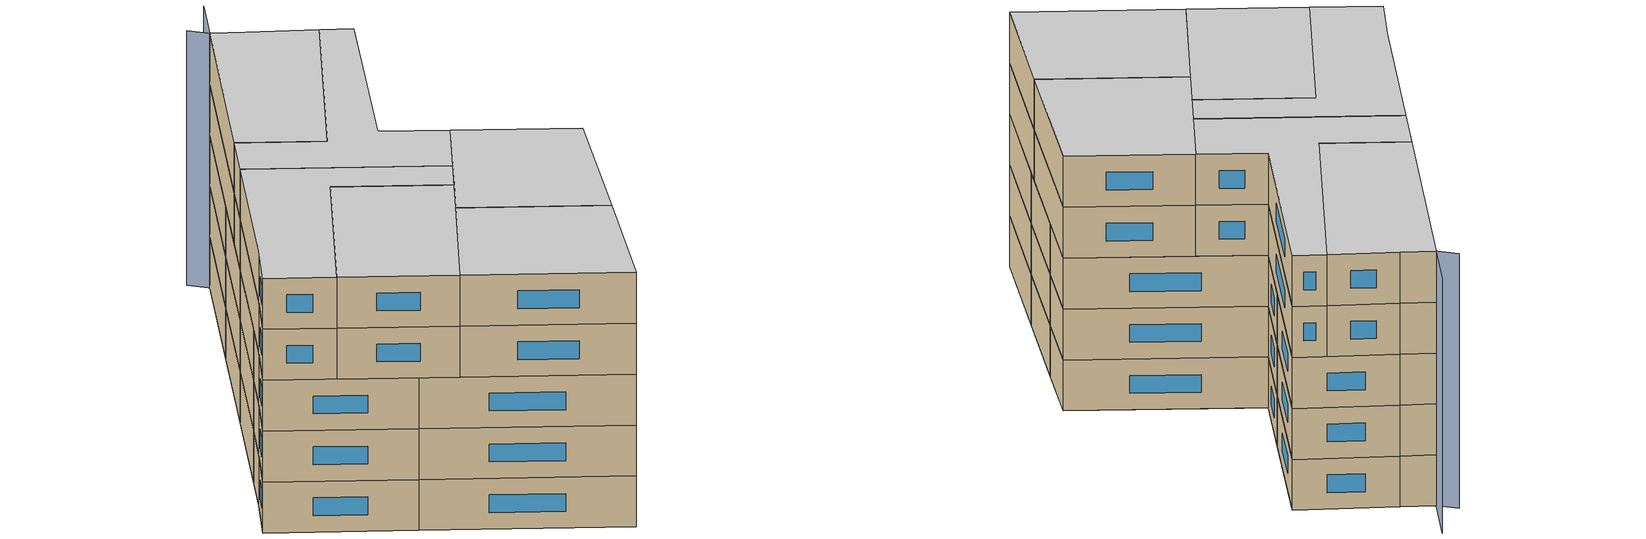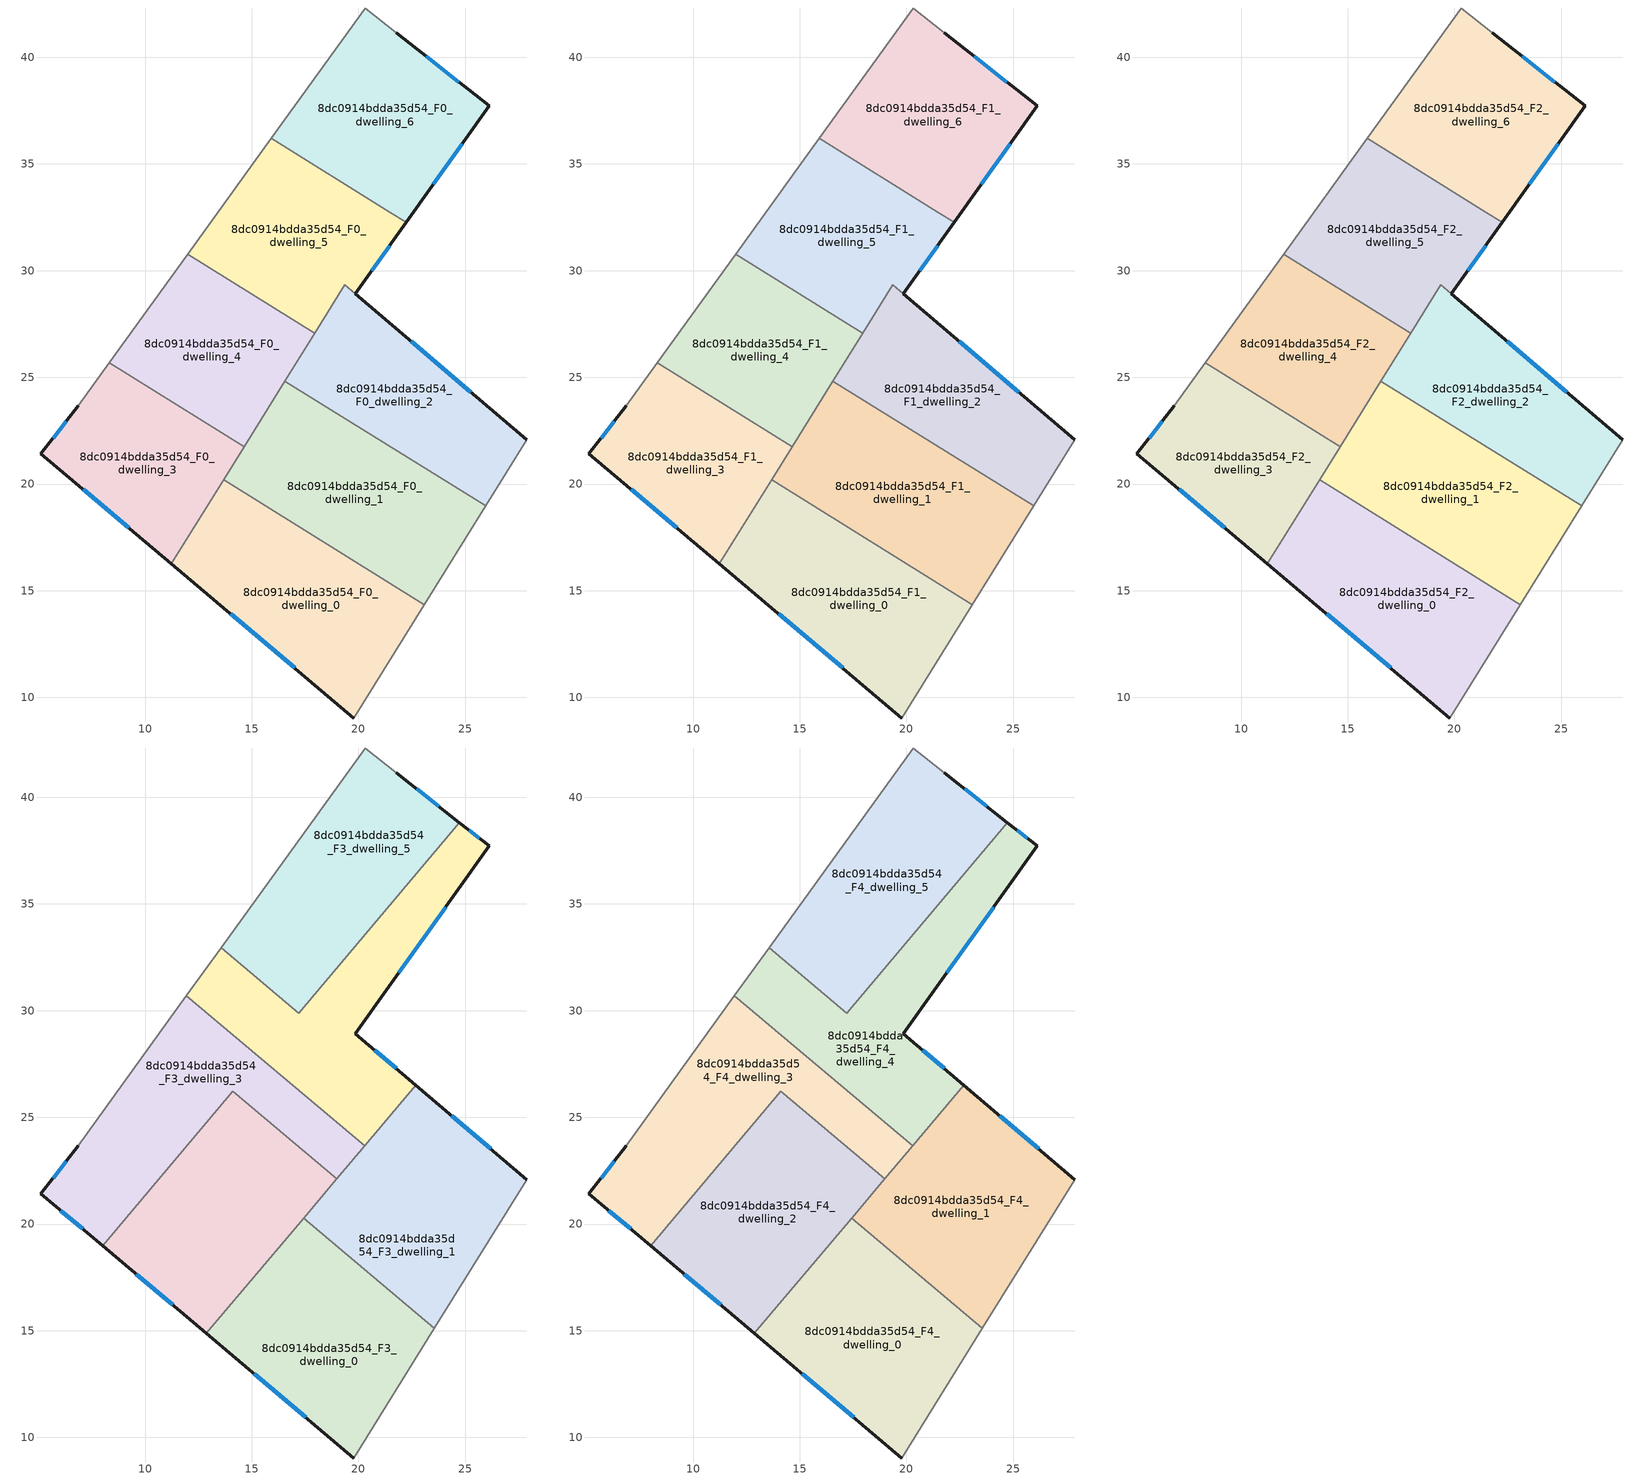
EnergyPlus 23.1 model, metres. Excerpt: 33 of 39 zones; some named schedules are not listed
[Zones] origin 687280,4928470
8dc0914bdda35d54_F0_dwelling_0
 floor ground (EU_floor_Construction): 23.09,14.35 19.79,9.04 11.23,16.26 13.68,20.2 z0
 wall outside (EU_wall_Construction): 11.23,16.26 19.79,9.04 z0:3
 wall to 8dc0914bdda35d54_F0_dwelling_1 (EU_wall_Construction): 23.09,14.35 13.68,20.2 z0:3
 wall adiabatic (EU_wall_Construction): 19.79,9.04 23.09,14.35 z0:3
 wall to 8dc0914bdda35d54_F0_dwelling_3 (EU_wall_Construction): 13.68,20.2 11.23,16.26 z0:3
 window (EU_Window_Construction): 14.02,13.91 17.01,11.39 z0.98:2.02
8dc0914bdda35d54_F0_dwelling_1
 floor ground (EU_floor_Construction): 25.95,18.98 23.09,14.35 13.68,20.2 16.55,24.82 z0
 wall to 8dc0914bdda35d54_F0_dwelling_2 (EU_wall_Construction): 25.95,18.98 16.55,24.82 z0:3
 wall adiabatic (EU_wall_Construction): 23.09,14.35 25.95,18.98 z0:3
 wall to 8dc0914bdda35d54_F0_dwelling_4 (EU_wall_Construction): 16.55,24.82 14.65,21.75 z0:3
 wall to 8dc0914bdda35d54_F0_dwelling_3 (EU_wall_Construction): 14.65,21.75 13.68,20.2 z0:3
8dc0914bdda35d54_F0_dwelling_2
 floor ground (EU_floor_Construction): 27.88,22.08 25.95,18.98 16.55,24.82 19.35,29.34 z0
 wall outside (EU_wall_Construction): 27.88,22.08 19.85,28.91 z0:3
 wall to 8dc0914bdda35d54_F0_dwelling_5 (EU_wall_Construction): 19.85,28.92 19.35,29.34 17.95,27.07 z0:3
 wall adiabatic (EU_wall_Construction): 25.95,18.98 27.88,22.08 z0:3
 wall to 8dc0914bdda35d54_F0_dwelling_4 (EU_wall_Construction): 17.95,27.07 16.55,24.82 z0:3
 window (EU_Window_Construction): 25.27,24.31 22.46,26.69 z0.98:2.02
8dc0914bdda35d54_F0_dwelling_3
 floor ground (EU_floor_Construction): 14.65,21.75 11.23,16.26 5.12,21.43 6.87,23.67 8.32,25.68 z0
 wall outside (EU_wall_Construction): 6.87,23.67 5.12,21.43 11.23,16.26 z0:3
 wall adiabatic (EU_wall_Construction): 8.32,25.68 6.87,23.67 z0:3
 wall to 8dc0914bdda35d54_F0_dwelling_4 (EU_wall_Construction): 14.65,21.75 8.32,25.68 z0:3
 window (EU_Window_Construction): 7.11,19.75 9.25,17.94 / 6.3,22.94 5.69,22.15 z0.98:2.02
8dc0914bdda35d54_F0_dwelling_4
 floor ground (EU_floor_Construction): 17.95,27.07 14.65,21.75 8.32,25.68 11.99,30.77 z0
 wall adiabatic (EU_wall_Construction): 11.99,30.77 8.32,25.68 z0:3
 wall to 8dc0914bdda35d54_F0_dwelling_5 (EU_wall_Construction): 17.95,27.07 11.99,30.77 z0:3
8dc0914bdda35d54_F0_dwelling_5
 floor ground (EU_floor_Construction): 22.23,32.26 19.85,28.92 19.35,29.34 17.95,27.07 11.99,30.77 15.9,36.19 z0
 wall outside (EU_wall_Construction): 19.85,28.92 22.23,32.26 z0:3
 wall adiabatic (EU_wall_Construction): 15.9,36.19 11.99,30.77 z0:3
 wall to 8dc0914bdda35d54_F0_dwelling_6 (EU_wall_Construction): 21.46,32.74 15.9,36.19 / 22.23,32.26 21.47,32.74 z0:3
 window (EU_Window_Construction): 20.62,30 21.46,31.17 z0.98:2.02
8dc0914bdda35d54_F0_dwelling_6
 floor ground (EU_floor_Construction): 21.77,41.16 26.12,37.71 22.23,32.26 15.9,36.19 20.31,42.3 z0
 wall outside (EU_wall_Construction): 22.23,32.26 26.12,37.71 21.77,41.16 z0:3
 wall adiabatic (EU_wall_Construction): 21.77,41.16 20.31,42.3 15.9,36.19 z0:3
 window (EU_Window_Construction): 24.7,38.83 23.18,40.04 / 23.5,34.03 24.86,35.94 z0.98:2.02
8dc0914bdda35d54_F1_dwelling_0
 floor to 8dc0914bdda35d54_F0_dwelling_0 (EU_floor_Construction): 23.09,14.35 19.79,9.04 11.23,16.26 13.68,20.2 z3
 wall outside (EU_wall_Construction): 11.23,16.26 19.79,9.04 z3:6
 wall to 8dc0914bdda35d54_F1_dwelling_1 (EU_wall_Construction): 23.09,14.35 13.68,20.2 z3:6
 wall adiabatic (EU_wall_Construction): 19.79,9.04 23.09,14.35 z3:6
 wall to 8dc0914bdda35d54_F1_dwelling_3 (EU_wall_Construction): 13.68,20.2 11.23,16.26 z3:6
 window (EU_Window_Construction): 14.02,13.91 17.01,11.39 z3.98:5.02
8dc0914bdda35d54_F1_dwelling_1
 floor to 8dc0914bdda35d54_F0_dwelling_1 (EU_floor_Construction): 25.95,18.98 23.09,14.35 13.68,20.2 16.55,24.82 z3
 wall to 8dc0914bdda35d54_F1_dwelling_2 (EU_wall_Construction): 25.95,18.98 16.55,24.82 z3:6
 wall adiabatic (EU_wall_Construction): 23.09,14.35 25.95,18.98 z3:6
 wall to 8dc0914bdda35d54_F1_dwelling_4 (EU_wall_Construction): 16.55,24.82 14.65,21.75 z3:6
 wall to 8dc0914bdda35d54_F1_dwelling_3 (EU_wall_Construction): 14.65,21.75 13.68,20.2 z3:6
8dc0914bdda35d54_F1_dwelling_2
 floor to 8dc0914bdda35d54_F0_dwelling_2 (EU_floor_Construction): 27.88,22.08 25.95,18.98 16.55,24.82 19.35,29.34 z3
 wall outside (EU_wall_Construction): 27.88,22.08 19.85,28.91 z3:6
 wall to 8dc0914bdda35d54_F1_dwelling_5 (EU_wall_Construction): 19.85,28.92 19.35,29.34 17.95,27.07 z3:6
 wall adiabatic (EU_wall_Construction): 25.95,18.98 27.88,22.08 z3:6
 wall to 8dc0914bdda35d54_F1_dwelling_4 (EU_wall_Construction): 17.95,27.07 16.55,24.82 z3:6
 window (EU_Window_Construction): 25.27,24.31 22.46,26.69 z3.98:5.02
8dc0914bdda35d54_F1_dwelling_3
 floor to 8dc0914bdda35d54_F0_dwelling_3 (EU_floor_Construction): 14.65,21.75 11.23,16.26 5.12,21.43 6.87,23.67 8.32,25.68 z3
 wall outside (EU_wall_Construction): 6.87,23.67 5.12,21.43 11.23,16.26 z3:6
 wall adiabatic (EU_wall_Construction): 8.32,25.68 6.87,23.67 z3:6
 wall to 8dc0914bdda35d54_F1_dwelling_4 (EU_wall_Construction): 14.65,21.75 8.32,25.68 z3:6
 window (EU_Window_Construction): 7.11,19.75 9.25,17.94 / 6.3,22.94 5.69,22.15 z3.98:5.02
8dc0914bdda35d54_F1_dwelling_4
 floor to 8dc0914bdda35d54_F0_dwelling_4 (EU_floor_Construction): 17.95,27.07 14.65,21.75 8.32,25.68 11.99,30.77 z3
 wall adiabatic (EU_wall_Construction): 11.99,30.77 8.32,25.68 z3:6
 wall to 8dc0914bdda35d54_F1_dwelling_5 (EU_wall_Construction): 17.95,27.07 11.99,30.77 z3:6
8dc0914bdda35d54_F1_dwelling_5
 floor to 8dc0914bdda35d54_F0_dwelling_5 (EU_floor_Construction): 22.23,32.26 19.85,28.92 19.35,29.34 17.95,27.07 11.99,30.77 15.9,36.19 z3
 wall outside (EU_wall_Construction): 19.85,28.92 22.23,32.26 z3:6
 wall adiabatic (EU_wall_Construction): 15.9,36.19 11.99,30.77 z3:6
 wall to 8dc0914bdda35d54_F1_dwelling_6 (EU_wall_Construction): 21.46,32.74 15.9,36.19 / 22.23,32.26 21.47,32.74 z3:6
 window (EU_Window_Construction): 20.62,30 21.46,31.17 z3.98:5.02
8dc0914bdda35d54_F1_dwelling_6
 floor to 8dc0914bdda35d54_F0_dwelling_6 (EU_floor_Construction): 21.77,41.16 26.12,37.71 22.23,32.26 15.9,36.19 20.31,42.3 z3
 wall outside (EU_wall_Construction): 22.23,32.26 26.12,37.71 21.77,41.16 z3:6
 wall adiabatic (EU_wall_Construction): 21.77,41.16 20.31,42.3 15.9,36.19 z3:6
 window (EU_Window_Construction): 24.7,38.83 23.18,40.04 / 23.5,34.03 24.86,35.94 z3.98:5.02
8dc0914bdda35d54_F2_dwelling_0
 floor to 8dc0914bdda35d54_F1_dwelling_0 (EU_floor_Construction): 23.09,14.35 19.79,9.04 11.23,16.26 13.68,20.2 z6
 wall outside (EU_wall_Construction): 11.23,16.26 19.79,9.04 z6:9
 wall to 8dc0914bdda35d54_F2_dwelling_1 (EU_wall_Construction): 23.09,14.35 13.68,20.2 z6:9
 wall adiabatic (EU_wall_Construction): 19.79,9.04 23.09,14.35 z6:9
 wall to 8dc0914bdda35d54_F2_dwelling_3 (EU_wall_Construction): 13.68,20.2 11.23,16.26 z6:9
 window (EU_Window_Construction): 14.02,13.91 17.01,11.39 z6.98:8.02
 ceiling adiabatic (EU_roof_Construction): 19.79,9.04 23.09,14.35 16.1,18.69 12.88,14.87 z9; 12.88,14.87 16.1,18.69 13.68,20.2 11.23,16.26 z9
8dc0914bdda35d54_F2_dwelling_1
 floor to 8dc0914bdda35d54_F1_dwelling_1 (EU_floor_Construction): 25.95,18.98 23.09,14.35 13.68,20.2 16.55,24.82 z6
 wall to 8dc0914bdda35d54_F2_dwelling_2 (EU_wall_Construction): 25.95,18.98 16.55,24.82 z6:9
 wall adiabatic (EU_wall_Construction): 23.09,14.35 25.95,18.98 z6:9
 wall to 8dc0914bdda35d54_F2_dwelling_4 (EU_wall_Construction): 16.55,24.82 14.65,21.75 z6:9
 wall to 8dc0914bdda35d54_F2_dwelling_3 (EU_wall_Construction): 14.65,21.75 13.68,20.2 z6:9
 ceiling adiabatic (EU_roof_Construction): 16.1,18.69 18.98,22.12 16.29,24.39 13.68,20.2 z9
8dc0914bdda35d54_F2_dwelling_2
 floor to 8dc0914bdda35d54_F1_dwelling_2 (EU_floor_Construction): 27.88,22.08 25.95,18.98 16.55,24.82 19.35,29.34 z6
 wall outside (EU_wall_Construction): 27.88,22.08 19.85,28.91 z6:9
 wall to 8dc0914bdda35d54_F2_dwelling_5 (EU_wall_Construction): 19.85,28.92 19.35,29.34 17.95,27.07 z6:9
 wall adiabatic (EU_wall_Construction): 25.95,18.98 27.88,22.08 z6:9
 wall to 8dc0914bdda35d54_F2_dwelling_4 (EU_wall_Construction): 17.95,27.07 16.55,24.82 z6:9
 window (EU_Window_Construction): 25.27,24.31 22.46,26.69 z6.98:8.02
 ceiling adiabatic (EU_roof_Construction): 20.29,23.66 17.36,26.13 16.55,24.82 19.64,22.9 22.68,26.5 z9
8dc0914bdda35d54_F2_dwelling_3
 floor to 8dc0914bdda35d54_F1_dwelling_3 (EU_floor_Construction): 14.65,21.75 11.23,16.26 5.12,21.43 6.87,23.67 8.32,25.68 z6
 wall outside (EU_wall_Construction): 6.87,23.67 5.12,21.43 11.23,16.26 z6:9
 wall adiabatic (EU_wall_Construction): 8.32,25.68 6.87,23.67 z6:9
 wall to 8dc0914bdda35d54_F2_dwelling_4 (EU_wall_Construction): 14.65,21.75 8.32,25.68 z6:9
 window (EU_Window_Construction): 7.11,19.75 9.25,17.94 / 6.3,22.94 5.69,22.15 z6.98:8.02
8dc0914bdda35d54_F2_dwelling_4
 floor to 8dc0914bdda35d54_F1_dwelling_4 (EU_floor_Construction): 17.95,27.07 14.65,21.75 8.32,25.68 11.99,30.77 z6
 wall adiabatic (EU_wall_Construction): 11.99,30.77 8.32,25.68 z6:9
 wall to 8dc0914bdda35d54_F2_dwelling_5 (EU_wall_Construction): 17.95,27.07 11.99,30.77 z6:9
8dc0914bdda35d54_F2_dwelling_5
 floor to 8dc0914bdda35d54_F1_dwelling_5 (EU_floor_Construction): 22.23,32.26 19.85,28.92 19.35,29.34 17.95,27.07 11.99,30.77 15.9,36.19 z6
 wall outside (EU_wall_Construction): 19.85,28.92 22.23,32.26 z6:9
 wall adiabatic (EU_wall_Construction): 15.9,36.19 11.99,30.77 z6:9
 wall to 8dc0914bdda35d54_F2_dwelling_6 (EU_wall_Construction): 21.46,32.74 15.9,36.19 / 22.23,32.26 21.47,32.74 z6:9
 window (EU_Window_Construction): 20.62,30 21.46,31.17 z6.98:8.02
8dc0914bdda35d54_F2_dwelling_6
 floor to 8dc0914bdda35d54_F1_dwelling_6 (EU_floor_Construction): 21.77,41.16 26.12,37.71 22.23,32.26 15.9,36.19 20.31,42.3 z6
 wall outside (EU_wall_Construction): 22.23,32.26 26.12,37.71 21.77,41.16 z6:9
 wall adiabatic (EU_wall_Construction): 21.77,41.16 20.31,42.3 15.9,36.19 z6:9
 window (EU_Window_Construction): 24.7,38.83 23.18,40.04 / 23.5,34.03 24.86,35.94 z6.98:8.02
8dc0914bdda35d54_F3_dwelling_0
 floor to 8dc0914bdda35d54_F2_dwelling_1 (EU_floor_Construction): 23.56,15.11 23.09,14.35 16.1,18.69 17.43,20.28 z9
 floor adiabatic (EU_floor_Construction): 23.56,15.11 19.79,9.04 12.88,14.87 16.1,18.69 23.09,14.35 z9
 wall outside (EU_wall_Construction): 12.88,14.87 19.79,9.04 z9:12
 wall to 8dc0914bdda35d54_F3_dwelling_1 (EU_wall_Construction): 23.56,15.11 17.43,20.28 z9:12
 wall adiabatic (EU_wall_Construction): 19.79,9.04 23.56,15.11 z9:12
 wall to 8dc0914bdda35d54_F3_dwelling_2 (EU_wall_Construction): 17.43,20.28 12.88,14.87 z9:12
 window (EU_Window_Construction): 15.12,12.98 17.54,10.93 z9.98:11.02
8dc0914bdda35d54_F3_dwelling_1
 floor to 8dc0914bdda35d54_F2_dwelling_1 (EU_floor_Construction): 25.95,18.98 23.56,15.11 17.43,20.28 19.64,22.9 z9
 floor to 8dc0914bdda35d54_F2_dwelling_2 (EU_floor_Construction): 27.88,22.08 25.95,18.98 19.64,22.9 22.68,26.5 z9
 wall outside (EU_wall_Construction): 27.88,22.08 22.68,26.5 z9:12
 wall adiabatic (EU_wall_Construction): 23.56,15.11 27.88,22.08 z9:12
 wall to 8dc0914bdda35d54_F3_dwelling_4 (EU_wall_Construction): 22.68,26.5 20.29,23.66 z9:12
 wall to 8dc0914bdda35d54_F3_dwelling_3 (EU_wall_Construction): 20.29,23.66 18.98,22.12 z9:12
 wall to 8dc0914bdda35d54_F3_dwelling_2 (EU_wall_Construction): 18.98,22.12 17.43,20.28 z9:12
 window (EU_Window_Construction): 26.19,23.52 24.37,25.07 z9.98:11.02
8dc0914bdda35d54_F3_dwelling_2
 floor to 8dc0914bdda35d54_F2_dwelling_3 (EU_floor_Construction): 14.65,21.75 11.23,16.26 8.02,18.98 11.83,23.51 z9
 floor to 8dc0914bdda35d54_F2_dwelling_4 (EU_floor_Construction): 16.28,24.39 14.65,21.75 11.83,23.51 14.12,26.22 z9
 floor adiabatic (EU_floor_Construction): 18.98,22.12 12.88,14.87 8.02,18.98 11.23,16.26 16.28,24.39 z9
 wall outside (EU_wall_Construction): 8.01,18.98 12.88,14.87 z9:12
 wall to 8dc0914bdda35d54_F3_dwelling_3 (EU_wall_Construction): 18.98,22.12 14.12,26.22 8.01,18.98 z9:12
 window (EU_Window_Construction): 9.59,17.65 11.29,16.21 z9.98:11.02
8dc0914bdda35d54_F3_dwelling_3
 floor to 8dc0914bdda35d54_F2_dwelling_4 (EU_floor_Construction): 17.36,26.13 16.28,24.39 14.12,26.22 11.83,23.51 8.32,25.68 11.94,30.7 z9
 floor to 8dc0914bdda35d54_F2_dwelling_1 (EU_floor_Construction): 19.64,22.9 18.98,22.12 16.29,24.39 16.55,24.82 z9
 floor to 8dc0914bdda35d54_F2_dwelling_3 (EU_floor_Construction): 11.83,23.51 8.01,18.98 5.12,21.43 6.87,23.67 8.32,25.68 z9
 floor adiabatic (EU_floor_Construction): 20.29,23.66 19.64,22.9 16.55,24.82 17.36,26.13 z9
 wall outside (EU_wall_Construction): 6.87,23.67 5.12,21.43 8.01,18.98 z9:12
 wall adiabatic (EU_wall_Construction): 11.94,30.7 6.87,23.67 z9:12
 wall to 8dc0914bdda35d54_F3_dwelling_4 (EU_wall_Construction): 20.29,23.66 11.94,30.7 z9:12
 window (EU_Window_Construction): 6.06,20.63 7.07,19.78 / 6.3,22.94 5.69,22.15 z9.98:11.02
8dc0914bdda35d54_F3_dwelling_4
 floor to 8dc0914bdda35d54_F2_dwelling_5 (EU_floor_Construction): 22.23,32.26 19.85,28.92 19.35,29.34 17.95,27.07 11.99,30.77 13.56,32.95 17.2,29.88 20.25,33.49 z9
 floor to 8dc0914bdda35d54_F2_dwelling_4 (EU_floor_Construction): 17.95,27.07 17.36,26.13 11.94,30.7 11.99,30.77 z9
 floor to 8dc0914bdda35d54_F2_dwelling_6 (EU_floor_Construction): 26.12,37.71 22.23,32.26 20.25,33.49 24.73,38.81 z9
 floor to 8dc0914bdda35d54_F2_dwelling_2 (EU_floor_Construction): 22.68,26.5 20.29,23.66 17.36,26.13 19.35,29.34 z9
 wall outside (EU_wall_Construction): 22.68,26.5 19.85,28.92 26.12,37.71 24.73,38.81 z9:12
 wall adiabatic (EU_wall_Construction): 13.56,32.95 11.94,30.7 z9:12
 wall to 8dc0914bdda35d54_F3_dwelling_5 (EU_wall_Construction): 24.73,38.81 17.2,29.88 13.56,32.95 z9:12
 window (EU_Window_Construction): 21.76,27.29 20.77,28.13 / 25.67,38.07 25.18,38.45 / 21.89,31.78 24.08,34.85 z9.98:11.02
8dc0914bdda35d54_F3_dwelling_5
 floor to 8dc0914bdda35d54_F2_dwelling_5 (EU_floor_Construction): 20.25,33.49 17.2,29.88 13.56,32.95 15.9,36.19 z9
 floor to 8dc0914bdda35d54_F2_dwelling_6 (EU_floor_Construction): 21.77,41.16 24.73,38.81 20.25,33.49 15.9,36.19 20.31,42.3 z9
 wall outside (EU_wall_Construction): 24.73,38.81 21.77,41.16 z9:12
 wall adiabatic (EU_wall_Construction): 21.77,41.16 20.31,42.3 13.56,32.95 z9:12
 window (EU_Window_Construction): 23.77,39.57 22.73,40.39 z9.98:11.02
8dc0914bdda35d54_F4_dwelling_0
 floor to 8dc0914bdda35d54_F3_dwelling_0 (EU_floor_Construction): 23.56,15.11 19.79,9.04 12.88,14.87 17.43,20.28 z12
 wall outside (EU_wall_Construction): 12.88,14.87 19.79,9.04 z12:15
 wall to 8dc0914bdda35d54_F4_dwelling_1 (EU_wall_Construction): 23.56,15.11 17.43,20.28 z12:15
 wall adiabatic (EU_wall_Construction): 19.79,9.04 23.56,15.11 z12:15
 wall to 8dc0914bdda35d54_F4_dwelling_2 (EU_wall_Construction): 17.43,20.28 12.88,14.87 z12:15
 window (EU_Window_Construction): 15.12,12.98 17.54,10.93 z12.98:14.02
 ceiling to 8dc0914bdda35d54_F5_dwelling_0 (EU_floor_Construction): 19.79,9.04 23.56,15.11 17.43,20.28 12.88,14.87 z15
8dc0914bdda35d54_F4_dwelling_1
 floor to 8dc0914bdda35d54_F3_dwelling_1 (EU_floor_Construction): 27.88,22.08 23.56,15.11 17.43,20.28 22.68,26.5 z12
 wall outside (EU_wall_Construction): 27.88,22.08 22.68,26.5 z12:15
 wall adiabatic (EU_wall_Construction): 23.56,15.11 27.88,22.08 z12:15
 wall to 8dc0914bdda35d54_F4_dwelling_4 (EU_wall_Construction): 22.68,26.5 20.29,23.66 z12:15
 wall to 8dc0914bdda35d54_F4_dwelling_3 (EU_wall_Construction): 20.29,23.66 18.98,22.12 z12:15
 wall to 8dc0914bdda35d54_F4_dwelling_2 (EU_wall_Construction): 18.98,22.12 17.43,20.28 z12:15
 window (EU_Window_Construction): 26.19,23.52 24.37,25.07 z12.98:14.02
 ceiling to 8dc0914bdda35d54_F5_dwelling_1 (EU_floor_Construction): 23.56,15.11 27.88,22.08 22.68,26.5 17.43,20.28 z15
8dc0914bdda35d54_F4_dwelling_2
 floor to 8dc0914bdda35d54_F3_dwelling_2 (EU_floor_Construction): 18.98,22.12 12.88,14.87 8.01,18.98 14.12,26.22 z12
 wall outside (EU_wall_Construction): 8.01,18.98 12.88,14.87 z12:15
 wall to 8dc0914bdda35d54_F4_dwelling_3 (EU_wall_Construction): 18.98,22.12 14.12,26.22 8.01,18.98 z12:15
 window (EU_Window_Construction): 9.59,17.65 11.29,16.21 z12.98:14.02
 ceiling to 8dc0914bdda35d54_F5_dwelling_2 (EU_floor_Construction): 12.88,14.87 18.98,22.12 14.12,26.22 8.01,18.98 z15
8dc0914bdda35d54_F4_dwelling_3
 floor to 8dc0914bdda35d54_F3_dwelling_3 (EU_floor_Construction): 20.29,23.66 18.98,22.12 14.12,26.22 8.01,18.98 5.12,21.43 6.87,23.67 11.94,30.7 z12
 wall outside (EU_wall_Construction): 6.87,23.67 5.12,21.43 8.01,18.98 z12:15
 wall adiabatic (EU_wall_Construction): 11.94,30.7 6.87,23.67 z12:15
 wall to 8dc0914bdda35d54_F4_dwelling_4 (EU_wall_Construction): 20.29,23.66 11.94,30.7 z12:15
 window (EU_Window_Construction): 6.06,20.63 7.07,19.78 / 6.3,22.94 5.69,22.15 z12.98:14.02
 ceiling to 8dc0914bdda35d54_F5_dwelling_3 (EU_floor_Construction): 18.98,22.12 20.29,23.66 11.94,30.7 6.87,23.67 5.12,21.43 8.01,18.98 14.12,26.22 z15
8dc0914bdda35d54_F4_dwelling_4
 floor to 8dc0914bdda35d54_F3_dwelling_4 (EU_floor_Construction): 26.12,37.71 19.85,28.92 22.68,26.5 20.29,23.66 11.94,30.7 13.56,32.95 17.2,29.88 24.73,38.81 z12
 wall outside (EU_wall_Construction): 22.68,26.5 19.85,28.92 26.12,37.71 24.73,38.81 z12:15
 wall adiabatic (EU_wall_Construction): 13.56,32.95 11.94,30.7 z12:15
 wall to 8dc0914bdda35d54_F4_dwelling_5 (EU_wall_Construction): 24.73,38.81 17.2,29.88 13.56,32.95 z12:15
 window (EU_Window_Construction): 21.76,27.29 20.77,28.13 / 25.67,38.07 25.18,38.45 / 21.89,31.78 24.08,34.85 z12.98:14.02
 ceiling to 8dc0914bdda35d54_F5_dwelling_4 (EU_floor_Construction): 22.68,26.5 19.85,28.92 26.12,37.71 24.73,38.81 17.2,29.88 13.56,32.95 11.94,30.7 20.29,23.66 z15
8dc0914bdda35d54_F4_dwelling_5
 floor to 8dc0914bdda35d54_F3_dwelling_5 (EU_floor_Construction): 21.77,41.16 24.73,38.81 17.2,29.88 13.56,32.95 20.31,42.3 z12
 wall outside (EU_wall_Construction): 24.73,38.81 21.77,41.16 z12:15
 wall adiabatic (EU_wall_Construction): 21.77,41.16 20.31,42.3 13.56,32.95 z12:15
 window (EU_Window_Construction): 23.77,39.57 22.73,40.39 z12.98:14.02
 ceiling to 8dc0914bdda35d54_F5_dwelling_5 (EU_floor_Construction): 17.2,29.88 24.73,38.81 21.77,41.16 20.31,42.3 13.56,32.95 z15
shading: 21.99,44.64 6.87,23.66 / 21.33,40.85 19.61,43.3 z0:15
[Building]
EU S2 Campaign: North Axis=0; Terrain=City; Solar Distribution=FullExterior
[Site:Location]
Bologna: Latitude=44.5; Longitude=11.25; Time Zone=1; Elevation=37
[SizingPeriod:WeatherFileDays]
AnnualSizingPeriod: Begin Month=1; Begin Day of Month=1; End Month=12; End Day of Month=31; Day of Week for Start Day=Monday; Use Weather File Daylight Saving Period=No; Use Weather File Rain and Snow Indicators=No
[MATERIAL]
EU_InternalMass_Material: Roughness=MediumRough; Thickness=0.1; Conductivity=1; Density=1800; Specific Heat=900; Thermal Absorptance=0.9; Solar Absorptance=0.7; Visible Absorptance=0.7
[MATERIAL:NOMASS] Roughness=MediumRough; Thermal Absorptance=0.9; Solar Absorptance=0.7; Visible Absorptance=0.7
Name | Thermal Resistance
EU_wall_NoMass | 0.905828
EU_roof_NoMass | 0.37593
EU_floor_NoMass | 0.67114
[WINDOWMATERIAL:SIMPLEGLAZINGSYSTEM]
EU_Window_SimpleGlazing: UFactor=4.52486; Solar Heat Gain Coefficient=0.85; Visible Transmittance=0.85
[CONSTRUCTION]
EU_wall_Construction: EU_wall_NoMass
EU_roof_Construction: EU_roof_NoMass
EU_floor_Construction: EU_floor_NoMass
EU_Window_Construction: EU_Window_SimpleGlazing
EU_InternalMass_Construction: EU_InternalMass_Material
[ZONE] Type=1; Multiplier=1; Ceiling Height=autocalculate; Floor Area=autocalculate; Part of Total Floor Area=Yes
Name | Volume
8dc0914bdda35d54_F0_dwelling_0; 8dc0914bdda35d54_F1_dwelling_0; 8dc0914bdda35d54_F2_dwelling_0 | 180.888
8dc0914bdda35d54_F3_dwelling_0; 8dc0914bdda35d54_F4_dwelling_0 | 180.907
8dc0914bdda35d54_F0_dwelling_1; 8dc0914bdda35d54_F1_dwelling_1; 8dc0914bdda35d54_F2_dwelling_1 | 180.892
8dc0914bdda35d54_F3_dwelling_1; 8dc0914bdda35d54_F4_dwelling_1 | 180.902
8dc0914bdda35d54_F0_dwelling_2; 8dc0914bdda35d54_F1_dwelling_2; 8dc0914bdda35d54_F2_dwelling_2 | 148.801
8dc0914bdda35d54_F3_dwelling_2; 8dc0914bdda35d54_F4_dwelling_2 | 180.906
8dc0914bdda35d54_F0_dwelling_3; 8dc0914bdda35d54_F1_dwelling_3; 8dc0914bdda35d54_F2_dwelling_3 | 135.658
8dc0914bdda35d54_F3_dwelling_3; 8dc0914bdda35d54_F4_dwelling_3 | 180.905
8dc0914bdda35d54_F0_dwelling_4; 8dc0914bdda35d54_F1_dwelling_4; 8dc0914bdda35d54_F2_dwelling_4 | 135.686
8dc0914bdda35d54_F3_dwelling_4; 8dc0914bdda35d54_F4_dwelling_4 | 180.884
8dc0914bdda35d54_F0_dwelling_5; 8dc0914bdda35d54_F1_dwelling_5; 8dc0914bdda35d54_F2_dwelling_5 | 145.098
8dc0914bdda35d54_F3_dwelling_5; 8dc0914bdda35d54_F4_dwelling_5 | 180.913
8dc0914bdda35d54_F0_dwelling_6; 8dc0914bdda35d54_F1_dwelling_6; 8dc0914bdda35d54_F2_dwelling_6 | 158.351
[INTERNALMASS] Construction=EU_InternalMass_Construction
Name | Zone or ZoneList | Surface Area
8dc0914bdda35d54_F0_dwelling_0_EU_InternalMass | 8dc0914bdda35d54_F0_dwelling_0 | 60.2958
8dc0914bdda35d54_F0_dwelling_1_EU_InternalMass | 8dc0914bdda35d54_F0_dwelling_1 | 60.2976
8dc0914bdda35d54_F0_dwelling_2_EU_InternalMass | 8dc0914bdda35d54_F0_dwelling_2 | 49.6038
8dc0914bdda35d54_F0_dwelling_3_EU_InternalMass | 8dc0914bdda35d54_F0_dwelling_3 | 45.2195
8dc0914bdda35d54_F0_dwelling_4_EU_InternalMass | 8dc0914bdda35d54_F0_dwelling_4 | 45.2286
8dc0914bdda35d54_F0_dwelling_5_EU_InternalMass | 8dc0914bdda35d54_F0_dwelling_5 | 48.3676
8dc0914bdda35d54_F0_dwelling_6_EU_InternalMass | 8dc0914bdda35d54_F0_dwelling_6 | 52.7814
8dc0914bdda35d54_F1_dwelling_0_EU_InternalMass | 8dc0914bdda35d54_F1_dwelling_0 | 60.2958
8dc0914bdda35d54_F1_dwelling_1_EU_InternalMass | 8dc0914bdda35d54_F1_dwelling_1 | 60.2976
8dc0914bdda35d54_F1_dwelling_2_EU_InternalMass | 8dc0914bdda35d54_F1_dwelling_2 | 49.6038
8dc0914bdda35d54_F1_dwelling_3_EU_InternalMass | 8dc0914bdda35d54_F1_dwelling_3 | 45.2195
8dc0914bdda35d54_F1_dwelling_4_EU_InternalMass | 8dc0914bdda35d54_F1_dwelling_4 | 45.2286
8dc0914bdda35d54_F1_dwelling_5_EU_InternalMass | 8dc0914bdda35d54_F1_dwelling_5 | 48.3676
8dc0914bdda35d54_F1_dwelling_6_EU_InternalMass | 8dc0914bdda35d54_F1_dwelling_6 | 52.7814
8dc0914bdda35d54_F2_dwelling_0_EU_InternalMass | 8dc0914bdda35d54_F2_dwelling_0 | 60.2958
8dc0914bdda35d54_F2_dwelling_1_EU_InternalMass | 8dc0914bdda35d54_F2_dwelling_1 | 60.2976
8dc0914bdda35d54_F2_dwelling_2_EU_InternalMass | 8dc0914bdda35d54_F2_dwelling_2 | 49.6038
8dc0914bdda35d54_F2_dwelling_3_EU_InternalMass | 8dc0914bdda35d54_F2_dwelling_3 | 45.2195
8dc0914bdda35d54_F2_dwelling_4_EU_InternalMass | 8dc0914bdda35d54_F2_dwelling_4 | 45.2286
8dc0914bdda35d54_F2_dwelling_5_EU_InternalMass | 8dc0914bdda35d54_F2_dwelling_5 | 48.3676
8dc0914bdda35d54_F2_dwelling_6_EU_InternalMass | 8dc0914bdda35d54_F2_dwelling_6 | 52.7814
8dc0914bdda35d54_F3_dwelling_0_EU_InternalMass | 8dc0914bdda35d54_F3_dwelling_0 | 60.2994
8dc0914bdda35d54_F3_dwelling_1_EU_InternalMass | 8dc0914bdda35d54_F3_dwelling_1 | 60.2996
8dc0914bdda35d54_F3_dwelling_2_EU_InternalMass | 8dc0914bdda35d54_F3_dwelling_2 | 60.3009
8dc0914bdda35d54_F3_dwelling_3_EU_InternalMass | 8dc0914bdda35d54_F3_dwelling_3 | 60.3009
8dc0914bdda35d54_F3_dwelling_4_EU_InternalMass | 8dc0914bdda35d54_F3_dwelling_4 | 60.2972
8dc0914bdda35d54_F3_dwelling_5_EU_InternalMass | 8dc0914bdda35d54_F3_dwelling_5 | 60.3043
8dc0914bdda35d54_F4_dwelling_0_EU_InternalMass | 8dc0914bdda35d54_F4_dwelling_0 | 60.2994
8dc0914bdda35d54_F4_dwelling_1_EU_InternalMass | 8dc0914bdda35d54_F4_dwelling_1 | 60.2996
8dc0914bdda35d54_F4_dwelling_2_EU_InternalMass | 8dc0914bdda35d54_F4_dwelling_2 | 60.3009
8dc0914bdda35d54_F4_dwelling_3_EU_InternalMass | 8dc0914bdda35d54_F4_dwelling_3 | 60.3009
8dc0914bdda35d54_F4_dwelling_4_EU_InternalMass | 8dc0914bdda35d54_F4_dwelling_4 | 60.2972
8dc0914bdda35d54_F4_dwelling_5_EU_InternalMass | 8dc0914bdda35d54_F4_dwelling_5 | 60.3043
[OTHEREQUIPMENT] Fuel Type=Electricity; Design Level Calculation Method=Watts/Area; Power per Zone Floor Area=1; Fraction Latent=0; Fraction Radiant=0; Fraction Lost=0; Carbon Dioxide Generation Rate=0; EndUse Subcategory=EU_Step8_InternalGains
Name | Zone or ZoneList or Space or SpaceList | Schedule
EU_Step8_InternalGain_8dc0914bdda35d54_F0_dwelling_0_f000 | 8dc0914bdda35d54_F0_dwelling_0 | EU_Step8_GainSchedule_8dc0914bdda35d54_F0_dwelling_0_f000
EU_Step8_InternalGain_8dc0914bdda35d54_F0_dwelling_1_f000 | 8dc0914bdda35d54_F0_dwelling_1 | EU_Step8_GainSchedule_8dc0914bdda35d54_F0_dwelling_1_f000
EU_Step8_InternalGain_8dc0914bdda35d54_F0_dwelling_2_f000 | 8dc0914bdda35d54_F0_dwelling_2 | EU_Step8_GainSchedule_8dc0914bdda35d54_F0_dwelling_2_f000
EU_Step8_InternalGain_8dc0914bdda35d54_F0_dwelling_3_f000 | 8dc0914bdda35d54_F0_dwelling_3 | EU_Step8_GainSchedule_8dc0914bdda35d54_F0_dwelling_3_f000
EU_Step8_InternalGain_8dc0914bdda35d54_F0_dwelling_4_f000 | 8dc0914bdda35d54_F0_dwelling_4 | EU_Step8_GainSchedule_8dc0914bdda35d54_F0_dwelling_4_f000
EU_Step8_InternalGain_8dc0914bdda35d54_F0_dwelling_5_f000 | 8dc0914bdda35d54_F0_dwelling_5 | EU_Step8_GainSchedule_8dc0914bdda35d54_F0_dwelling_5_f000
EU_Step8_InternalGain_8dc0914bdda35d54_F0_dwelling_6_f000 | 8dc0914bdda35d54_F0_dwelling_6 | EU_Step8_GainSchedule_8dc0914bdda35d54_F0_dwelling_6_f000
EU_Step8_InternalGain_8dc0914bdda35d54_F1_dwelling_0_f000 | 8dc0914bdda35d54_F1_dwelling_0 | EU_Step8_GainSchedule_8dc0914bdda35d54_F1_dwelling_0_f000
EU_Step8_InternalGain_8dc0914bdda35d54_F1_dwelling_1_f000 | 8dc0914bdda35d54_F1_dwelling_1 | EU_Step8_GainSchedule_8dc0914bdda35d54_F1_dwelling_1_f000
EU_Step8_InternalGain_8dc0914bdda35d54_F1_dwelling_2_f000 | 8dc0914bdda35d54_F1_dwelling_2 | EU_Step8_GainSchedule_8dc0914bdda35d54_F1_dwelling_2_f000
EU_Step8_InternalGain_8dc0914bdda35d54_F1_dwelling_3_f000 | 8dc0914bdda35d54_F1_dwelling_3 | EU_Step8_GainSchedule_8dc0914bdda35d54_F1_dwelling_3_f000
EU_Step8_InternalGain_8dc0914bdda35d54_F1_dwelling_4_f000 | 8dc0914bdda35d54_F1_dwelling_4 | EU_Step8_GainSchedule_8dc0914bdda35d54_F1_dwelling_4_f000
EU_Step8_InternalGain_8dc0914bdda35d54_F1_dwelling_5_f000 | 8dc0914bdda35d54_F1_dwelling_5 | EU_Step8_GainSchedule_8dc0914bdda35d54_F1_dwelling_5_f000
EU_Step8_InternalGain_8dc0914bdda35d54_F1_dwelling_6_f000 | 8dc0914bdda35d54_F1_dwelling_6 | EU_Step8_GainSchedule_8dc0914bdda35d54_F1_dwelling_6_f000
EU_Step8_InternalGain_8dc0914bdda35d54_F2_dwelling_0_f000 | 8dc0914bdda35d54_F2_dwelling_0 | EU_Step8_GainSchedule_8dc0914bdda35d54_F2_dwelling_0_f000
EU_Step8_InternalGain_8dc0914bdda35d54_F2_dwelling_1_f000 | 8dc0914bdda35d54_F2_dwelling_1 | EU_Step8_GainSchedule_8dc0914bdda35d54_F2_dwelling_1_f000
EU_Step8_InternalGain_8dc0914bdda35d54_F2_dwelling_2_f000 | 8dc0914bdda35d54_F2_dwelling_2 | EU_Step8_GainSchedule_8dc0914bdda35d54_F2_dwelling_2_f000
EU_Step8_InternalGain_8dc0914bdda35d54_F2_dwelling_3_f000 | 8dc0914bdda35d54_F2_dwelling_3 | EU_Step8_GainSchedule_8dc0914bdda35d54_F2_dwelling_3_f000
EU_Step8_InternalGain_8dc0914bdda35d54_F2_dwelling_4_f000 | 8dc0914bdda35d54_F2_dwelling_4 | EU_Step8_GainSchedule_8dc0914bdda35d54_F2_dwelling_4_f000
EU_Step8_InternalGain_8dc0914bdda35d54_F2_dwelling_5_f000 | 8dc0914bdda35d54_F2_dwelling_5 | EU_Step8_GainSchedule_8dc0914bdda35d54_F2_dwelling_5_f000
EU_Step8_InternalGain_8dc0914bdda35d54_F2_dwelling_6_f000 | 8dc0914bdda35d54_F2_dwelling_6 | EU_Step8_GainSchedule_8dc0914bdda35d54_F2_dwelling_6_f000
EU_Step8_InternalGain_8dc0914bdda35d54_F3_dwelling_0_f000 | 8dc0914bdda35d54_F3_dwelling_0 | EU_Step8_GainSchedule_8dc0914bdda35d54_F3_dwelling_0_f000
EU_Step8_InternalGain_8dc0914bdda35d54_F3_dwelling_1_f000 | 8dc0914bdda35d54_F3_dwelling_1 | EU_Step8_GainSchedule_8dc0914bdda35d54_F3_dwelling_1_f000
EU_Step8_InternalGain_8dc0914bdda35d54_F3_dwelling_2_f000 | 8dc0914bdda35d54_F3_dwelling_2 | EU_Step8_GainSchedule_8dc0914bdda35d54_F3_dwelling_2_f000
EU_Step8_InternalGain_8dc0914bdda35d54_F3_dwelling_3_f000 | 8dc0914bdda35d54_F3_dwelling_3 | EU_Step8_GainSchedule_8dc0914bdda35d54_F3_dwelling_3_f000
EU_Step8_InternalGain_8dc0914bdda35d54_F3_dwelling_4_f000 | 8dc0914bdda35d54_F3_dwelling_4 | EU_Step8_GainSchedule_8dc0914bdda35d54_F3_dwelling_4_f000
EU_Step8_InternalGain_8dc0914bdda35d54_F3_dwelling_5_f000 | 8dc0914bdda35d54_F3_dwelling_5 | EU_Step8_GainSchedule_8dc0914bdda35d54_F3_dwelling_5_f000
EU_Step8_InternalGain_8dc0914bdda35d54_F4_dwelling_0_f000 | 8dc0914bdda35d54_F4_dwelling_0 | EU_Step8_GainSchedule_8dc0914bdda35d54_F4_dwelling_0_f000
EU_Step8_InternalGain_8dc0914bdda35d54_F4_dwelling_1_f000 | 8dc0914bdda35d54_F4_dwelling_1 | EU_Step8_GainSchedule_8dc0914bdda35d54_F4_dwelling_1_f000
EU_Step8_InternalGain_8dc0914bdda35d54_F4_dwelling_2_f000 | 8dc0914bdda35d54_F4_dwelling_2 | EU_Step8_GainSchedule_8dc0914bdda35d54_F4_dwelling_2_f000
EU_Step8_InternalGain_8dc0914bdda35d54_F4_dwelling_3_f000 | 8dc0914bdda35d54_F4_dwelling_3 | EU_Step8_GainSchedule_8dc0914bdda35d54_F4_dwelling_3_f000
EU_Step8_InternalGain_8dc0914bdda35d54_F4_dwelling_4_f000 | 8dc0914bdda35d54_F4_dwelling_4 | EU_Step8_GainSchedule_8dc0914bdda35d54_F4_dwelling_4_f000
EU_Step8_InternalGain_8dc0914bdda35d54_F4_dwelling_5_f000 | 8dc0914bdda35d54_F4_dwelling_5 | EU_Step8_GainSchedule_8dc0914bdda35d54_F4_dwelling_5_f000
[ZONEVENTILATION:DESIGNFLOWRATE] Schedule=EU_AlwaysOn; Design Flow Rate Calculation Method=AirChanges/Hour; Air Changes per Hour=0.73129; Ventilation Type=Natural; Fan Pressure Rise=0; Fan Total Efficiency=1; Constant Term Coefficient=1; Temperature Term Coefficient=0; Velocity Term Coefficient=0; Velocity Squared Term Coefficient=0; Minimum Indoor Temperature=-100; Maximum Indoor Temperature=100; Delta Temperature=-100; Minimum Outdoor Temperature=-100; Maximum Outdoor Temperature=100; Maximum Wind Speed=40
Name | Zone or ZoneList or Space or SpaceList
EU_ConstantAir_8dc0914bdda35d54_F0_dwelling_0 | 8dc0914bdda35d54_F0_dwelling_0
EU_ConstantAir_8dc0914bdda35d54_F0_dwelling_1 | 8dc0914bdda35d54_F0_dwelling_1
EU_ConstantAir_8dc0914bdda35d54_F0_dwelling_2 | 8dc0914bdda35d54_F0_dwelling_2
EU_ConstantAir_8dc0914bdda35d54_F0_dwelling_3 | 8dc0914bdda35d54_F0_dwelling_3
EU_ConstantAir_8dc0914bdda35d54_F0_dwelling_4 | 8dc0914bdda35d54_F0_dwelling_4
EU_ConstantAir_8dc0914bdda35d54_F0_dwelling_5 | 8dc0914bdda35d54_F0_dwelling_5
EU_ConstantAir_8dc0914bdda35d54_F0_dwelling_6 | 8dc0914bdda35d54_F0_dwelling_6
EU_ConstantAir_8dc0914bdda35d54_F1_dwelling_0 | 8dc0914bdda35d54_F1_dwelling_0
EU_ConstantAir_8dc0914bdda35d54_F1_dwelling_1 | 8dc0914bdda35d54_F1_dwelling_1
EU_ConstantAir_8dc0914bdda35d54_F1_dwelling_2 | 8dc0914bdda35d54_F1_dwelling_2
EU_ConstantAir_8dc0914bdda35d54_F1_dwelling_3 | 8dc0914bdda35d54_F1_dwelling_3
EU_ConstantAir_8dc0914bdda35d54_F1_dwelling_4 | 8dc0914bdda35d54_F1_dwelling_4
EU_ConstantAir_8dc0914bdda35d54_F1_dwelling_5 | 8dc0914bdda35d54_F1_dwelling_5
EU_ConstantAir_8dc0914bdda35d54_F1_dwelling_6 | 8dc0914bdda35d54_F1_dwelling_6
EU_ConstantAir_8dc0914bdda35d54_F2_dwelling_0 | 8dc0914bdda35d54_F2_dwelling_0
EU_ConstantAir_8dc0914bdda35d54_F2_dwelling_1 | 8dc0914bdda35d54_F2_dwelling_1
EU_ConstantAir_8dc0914bdda35d54_F2_dwelling_2 | 8dc0914bdda35d54_F2_dwelling_2
EU_ConstantAir_8dc0914bdda35d54_F2_dwelling_3 | 8dc0914bdda35d54_F2_dwelling_3
EU_ConstantAir_8dc0914bdda35d54_F2_dwelling_4 | 8dc0914bdda35d54_F2_dwelling_4
EU_ConstantAir_8dc0914bdda35d54_F2_dwelling_5 | 8dc0914bdda35d54_F2_dwelling_5
EU_ConstantAir_8dc0914bdda35d54_F2_dwelling_6 | 8dc0914bdda35d54_F2_dwelling_6
EU_ConstantAir_8dc0914bdda35d54_F3_dwelling_0 | 8dc0914bdda35d54_F3_dwelling_0
EU_ConstantAir_8dc0914bdda35d54_F3_dwelling_1 | 8dc0914bdda35d54_F3_dwelling_1
EU_ConstantAir_8dc0914bdda35d54_F3_dwelling_2 | 8dc0914bdda35d54_F3_dwelling_2
EU_ConstantAir_8dc0914bdda35d54_F3_dwelling_3 | 8dc0914bdda35d54_F3_dwelling_3
EU_ConstantAir_8dc0914bdda35d54_F3_dwelling_4 | 8dc0914bdda35d54_F3_dwelling_4
EU_ConstantAir_8dc0914bdda35d54_F3_dwelling_5 | 8dc0914bdda35d54_F3_dwelling_5
EU_ConstantAir_8dc0914bdda35d54_F4_dwelling_0 | 8dc0914bdda35d54_F4_dwelling_0
EU_ConstantAir_8dc0914bdda35d54_F4_dwelling_1 | 8dc0914bdda35d54_F4_dwelling_1
EU_ConstantAir_8dc0914bdda35d54_F4_dwelling_2 | 8dc0914bdda35d54_F4_dwelling_2
EU_ConstantAir_8dc0914bdda35d54_F4_dwelling_3 | 8dc0914bdda35d54_F4_dwelling_3
EU_ConstantAir_8dc0914bdda35d54_F4_dwelling_4 | 8dc0914bdda35d54_F4_dwelling_4
EU_ConstantAir_8dc0914bdda35d54_F4_dwelling_5 | 8dc0914bdda35d54_F4_dwelling_5
[HVACTEMPLATE:ZONE:IDEALLOADSAIRSYSTEM] System Availability Schedule=EU_AlwaysOn; Maximum Heating Supply Air Temperature=50; Minimum Cooling Supply Air Temperature=13; Maximum Heating Supply Air Humidity Ratio=0.0156; Minimum Cooling Supply Air Humidity Ratio=0.0077; Heating Limit=NoLimit; Cooling Limit=NoLimit; Heating Availability Schedule=EU_AlwaysOn; Cooling Availability Schedule=EU_CoolingOff; Dehumidification Control Type=ConstantSensibleHeatRatio; Cooling Sensible Heat Ratio=0.7; Dehumidification Setpoint=60; Humidification Control Type=None; Humidification Setpoint=30; Outdoor Air Method=None; Outdoor Air Flow Rate per Person=0.00944; Outdoor Air Flow Rate per Zone Floor Area=0; Outdoor Air Flow Rate per Zone=0; Demand Controlled Ventilation Type=None; Outdoor Air Economizer Type=NoEconomizer; Heat Recovery Type=None; Sensible Heat Recovery Effectiveness=0.7; Latent Heat Recovery Effectiveness=0.65
Name | Template Thermostat
8dc0914bdda35d54_F0_dwelling_0 | EU_HeatOnly_8dc0914bdda35d54_F0_dwelling_0
8dc0914bdda35d54_F0_dwelling_1 | EU_HeatOnly_8dc0914bdda35d54_F0_dwelling_1
8dc0914bdda35d54_F0_dwelling_2 | EU_HeatOnly_8dc0914bdda35d54_F0_dwelling_2
8dc0914bdda35d54_F0_dwelling_3 | EU_HeatOnly_8dc0914bdda35d54_F0_dwelling_3
8dc0914bdda35d54_F0_dwelling_4 | EU_HeatOnly_8dc0914bdda35d54_F0_dwelling_4
8dc0914bdda35d54_F0_dwelling_5 | EU_HeatOnly_8dc0914bdda35d54_F0_dwelling_5
8dc0914bdda35d54_F0_dwelling_6 | EU_HeatOnly_8dc0914bdda35d54_F0_dwelling_6
8dc0914bdda35d54_F1_dwelling_0 | EU_HeatOnly_8dc0914bdda35d54_F1_dwelling_0
8dc0914bdda35d54_F1_dwelling_1 | EU_HeatOnly_8dc0914bdda35d54_F1_dwelling_1
8dc0914bdda35d54_F1_dwelling_2 | EU_HeatOnly_8dc0914bdda35d54_F1_dwelling_2
8dc0914bdda35d54_F1_dwelling_3 | EU_HeatOnly_8dc0914bdda35d54_F1_dwelling_3
8dc0914bdda35d54_F1_dwelling_4 | EU_HeatOnly_8dc0914bdda35d54_F1_dwelling_4
8dc0914bdda35d54_F1_dwelling_5 | EU_HeatOnly_8dc0914bdda35d54_F1_dwelling_5
8dc0914bdda35d54_F1_dwelling_6 | EU_HeatOnly_8dc0914bdda35d54_F1_dwelling_6
8dc0914bdda35d54_F2_dwelling_0 | EU_HeatOnly_8dc0914bdda35d54_F2_dwelling_0
8dc0914bdda35d54_F2_dwelling_1 | EU_HeatOnly_8dc0914bdda35d54_F2_dwelling_1
8dc0914bdda35d54_F2_dwelling_2 | EU_HeatOnly_8dc0914bdda35d54_F2_dwelling_2
8dc0914bdda35d54_F2_dwelling_3 | EU_HeatOnly_8dc0914bdda35d54_F2_dwelling_3
8dc0914bdda35d54_F2_dwelling_4 | EU_HeatOnly_8dc0914bdda35d54_F2_dwelling_4
8dc0914bdda35d54_F2_dwelling_5 | EU_HeatOnly_8dc0914bdda35d54_F2_dwelling_5
8dc0914bdda35d54_F2_dwelling_6 | EU_HeatOnly_8dc0914bdda35d54_F2_dwelling_6
8dc0914bdda35d54_F3_dwelling_0 | EU_HeatOnly_8dc0914bdda35d54_F3_dwelling_0
8dc0914bdda35d54_F3_dwelling_1 | EU_HeatOnly_8dc0914bdda35d54_F3_dwelling_1
8dc0914bdda35d54_F3_dwelling_2 | EU_HeatOnly_8dc0914bdda35d54_F3_dwelling_2
8dc0914bdda35d54_F3_dwelling_3 | EU_HeatOnly_8dc0914bdda35d54_F3_dwelling_3
8dc0914bdda35d54_F3_dwelling_4 | EU_HeatOnly_8dc0914bdda35d54_F3_dwelling_4
8dc0914bdda35d54_F3_dwelling_5 | EU_HeatOnly_8dc0914bdda35d54_F3_dwelling_5
8dc0914bdda35d54_F4_dwelling_0 | EU_HeatOnly_8dc0914bdda35d54_F4_dwelling_0
8dc0914bdda35d54_F4_dwelling_1 | EU_HeatOnly_8dc0914bdda35d54_F4_dwelling_1
8dc0914bdda35d54_F4_dwelling_2 | EU_HeatOnly_8dc0914bdda35d54_F4_dwelling_2
8dc0914bdda35d54_F4_dwelling_3 | EU_HeatOnly_8dc0914bdda35d54_F4_dwelling_3
8dc0914bdda35d54_F4_dwelling_4 | EU_HeatOnly_8dc0914bdda35d54_F4_dwelling_4
8dc0914bdda35d54_F4_dwelling_5 | EU_HeatOnly_8dc0914bdda35d54_F4_dwelling_5
[SIZING:ZONE] Zone Cooling Design Supply Air Temperature Input Method=SupplyAirTemperature; Zone Cooling Design Supply Air Temperature=13; Zone Heating Design Supply Air Temperature Input Method=SupplyAirTemperature; Zone Heating Design Supply Air Temperature=50; Zone Cooling Design Supply Air Humidity Ratio=0.008; Zone Heating Design Supply Air Humidity Ratio=0.008; Cooling Design Air Flow Method=DesignDay; Cooling Design Air Flow Rate=0; Cooling Minimum Air Flow per Zone Floor Area=0.000762; Cooling Minimum Air Flow=0; Cooling Minimum Air Flow Fraction=0.2; Heating Design Air Flow Method=DesignDay; Heating Design Air Flow Rate=0; Heating Maximum Air Flow per Zone Floor Area=0.002032; Heating Maximum Air Flow=0.141576; Heating Maximum Air Flow Fraction=0.3; Account for Dedicated Outdoor Air System=No; Dedicated Outdoor Air System Control Strategy=NeutralSupplyAir; Dedicated Outdoor Air Low Setpoint Temperature for Design=autosize; Dedicated Outdoor Air High Setpoint Temperature for Design=autosize; Zone Load Sizing Method=Sensible Load Only No Latent Load; Zone Latent Cooling Design Supply Air Humidity Ratio Input Method=HumidityRatioDifference; Zone Cooling Design Supply Air Humidity Ratio Difference=0.005; Zone Latent Heating Design Supply Air Humidity Ratio Input Method=HumidityRatioDifference; Zone Humidification Design Supply Air Humidity Ratio Difference=0.005
8dc0914bdda35d54_F0_dwelling_0; 8dc0914bdda35d54_F0_dwelling_1; 8dc0914bdda35d54_F0_dwelling_2; 8dc0914bdda35d54_F0_dwelling_3; 8dc0914bdda35d54_F0_dwelling_4; 8dc0914bdda35d54_F0_dwelling_5; 8dc0914bdda35d54_F0_dwelling_6; 8dc0914bdda35d54_F1_dwelling_0; 8dc0914bdda35d54_F1_dwelling_1; 8dc0914bdda35d54_F1_dwelling_2; 8dc0914bdda35d54_F1_dwelling_3; 8dc0914bdda35d54_F1_dwelling_4; 8dc0914bdda35d54_F1_dwelling_5; 8dc0914bdda35d54_F1_dwelling_6; 8dc0914bdda35d54_F2_dwelling_0; 8dc0914bdda35d54_F2_dwelling_1; 8dc0914bdda35d54_F2_dwelling_2; 8dc0914bdda35d54_F2_dwelling_3; 8dc0914bdda35d54_F2_dwelling_4; 8dc0914bdda35d54_F2_dwelling_5; 8dc0914bdda35d54_F2_dwelling_6; 8dc0914bdda35d54_F3_dwelling_0; 8dc0914bdda35d54_F3_dwelling_1; 8dc0914bdda35d54_F3_dwelling_2; 8dc0914bdda35d54_F3_dwelling_3; 8dc0914bdda35d54_F3_dwelling_4; 8dc0914bdda35d54_F3_dwelling_5; 8dc0914bdda35d54_F4_dwelling_0; 8dc0914bdda35d54_F4_dwelling_1; 8dc0914bdda35d54_F4_dwelling_2; 8dc0914bdda35d54_F4_dwelling_3; 8dc0914bdda35d54_F4_dwelling_4; 8dc0914bdda35d54_F4_dwelling_5
[SCHEDULE:FILE] Column Number=1; Rows to Skip at Top=0; Number of Hours of Data=8760; Column Separator=Comma; Interpolate to Timestep=No; Minutes per Item=60; Adjust Schedule for Daylight Savings=Yes
Name | File
EU_Step8_GainSchedule_8dc0914bdda35d54_F0_dwelling_0_f000 | ../../schedules/8dc0914bdda35d54/8dc0914bdda35d54_F0_dwelling_0_f000_gain.csv
EU_Step8_GainSchedule_8dc0914bdda35d54_F0_dwelling_1_f000 | ../../schedules/8dc0914bdda35d54/8dc0914bdda35d54_F0_dwelling_1_f000_gain.csv
EU_Step8_GainSchedule_8dc0914bdda35d54_F0_dwelling_2_f000 | ../../schedules/8dc0914bdda35d54/8dc0914bdda35d54_F0_dwelling_2_f000_gain.csv
EU_Step8_GainSchedule_8dc0914bdda35d54_F0_dwelling_3_f000 | ../../schedules/8dc0914bdda35d54/8dc0914bdda35d54_F0_dwelling_3_f000_gain.csv
EU_Step8_GainSchedule_8dc0914bdda35d54_F0_dwelling_4_f000 | ../../schedules/8dc0914bdda35d54/8dc0914bdda35d54_F0_dwelling_4_f000_gain.csv
EU_Step8_GainSchedule_8dc0914bdda35d54_F0_dwelling_5_f000 | ../../schedules/8dc0914bdda35d54/8dc0914bdda35d54_F0_dwelling_5_f000_gain.csv
EU_Step8_GainSchedule_8dc0914bdda35d54_F0_dwelling_6_f000 | ../../schedules/8dc0914bdda35d54/8dc0914bdda35d54_F0_dwelling_6_f000_gain.csv
EU_Step8_GainSchedule_8dc0914bdda35d54_F1_dwelling_0_f000 | ../../schedules/8dc0914bdda35d54/8dc0914bdda35d54_F1_dwelling_0_f000_gain.csv
EU_Step8_GainSchedule_8dc0914bdda35d54_F1_dwelling_1_f000 | ../../schedules/8dc0914bdda35d54/8dc0914bdda35d54_F1_dwelling_1_f000_gain.csv
EU_Step8_GainSchedule_8dc0914bdda35d54_F1_dwelling_2_f000 | ../../schedules/8dc0914bdda35d54/8dc0914bdda35d54_F1_dwelling_2_f000_gain.csv
EU_Step8_GainSchedule_8dc0914bdda35d54_F1_dwelling_3_f000 | ../../schedules/8dc0914bdda35d54/8dc0914bdda35d54_F1_dwelling_3_f000_gain.csv
EU_Step8_GainSchedule_8dc0914bdda35d54_F1_dwelling_4_f000 | ../../schedules/8dc0914bdda35d54/8dc0914bdda35d54_F1_dwelling_4_f000_gain.csv
EU_Step8_GainSchedule_8dc0914bdda35d54_F1_dwelling_5_f000 | ../../schedules/8dc0914bdda35d54/8dc0914bdda35d54_F1_dwelling_5_f000_gain.csv
EU_Step8_GainSchedule_8dc0914bdda35d54_F1_dwelling_6_f000 | ../../schedules/8dc0914bdda35d54/8dc0914bdda35d54_F1_dwelling_6_f000_gain.csv
EU_Step8_GainSchedule_8dc0914bdda35d54_F2_dwelling_0_f000 | ../../schedules/8dc0914bdda35d54/8dc0914bdda35d54_F2_dwelling_0_f000_gain.csv
EU_Step8_GainSchedule_8dc0914bdda35d54_F2_dwelling_1_f000 | ../../schedules/8dc0914bdda35d54/8dc0914bdda35d54_F2_dwelling_1_f000_gain.csv
EU_Step8_GainSchedule_8dc0914bdda35d54_F2_dwelling_2_f000 | ../../schedules/8dc0914bdda35d54/8dc0914bdda35d54_F2_dwelling_2_f000_gain.csv
EU_Step8_GainSchedule_8dc0914bdda35d54_F2_dwelling_3_f000 | ../../schedules/8dc0914bdda35d54/8dc0914bdda35d54_F2_dwelling_3_f000_gain.csv
EU_Step8_GainSchedule_8dc0914bdda35d54_F2_dwelling_4_f000 | ../../schedules/8dc0914bdda35d54/8dc0914bdda35d54_F2_dwelling_4_f000_gain.csv
EU_Step8_GainSchedule_8dc0914bdda35d54_F2_dwelling_5_f000 | ../../schedules/8dc0914bdda35d54/8dc0914bdda35d54_F2_dwelling_5_f000_gain.csv
EU_Step8_GainSchedule_8dc0914bdda35d54_F2_dwelling_6_f000 | ../../schedules/8dc0914bdda35d54/8dc0914bdda35d54_F2_dwelling_6_f000_gain.csv
EU_Step8_GainSchedule_8dc0914bdda35d54_F3_dwelling_0_f000 | ../../schedules/8dc0914bdda35d54/8dc0914bdda35d54_F3_dwelling_0_f000_gain.csv
EU_Step8_GainSchedule_8dc0914bdda35d54_F3_dwelling_1_f000 | ../../schedules/8dc0914bdda35d54/8dc0914bdda35d54_F3_dwelling_1_f000_gain.csv
EU_Step8_GainSchedule_8dc0914bdda35d54_F3_dwelling_2_f000 | ../../schedules/8dc0914bdda35d54/8dc0914bdda35d54_F3_dwelling_2_f000_gain.csv
EU_Step8_GainSchedule_8dc0914bdda35d54_F3_dwelling_3_f000 | ../../schedules/8dc0914bdda35d54/8dc0914bdda35d54_F3_dwelling_3_f000_gain.csv
